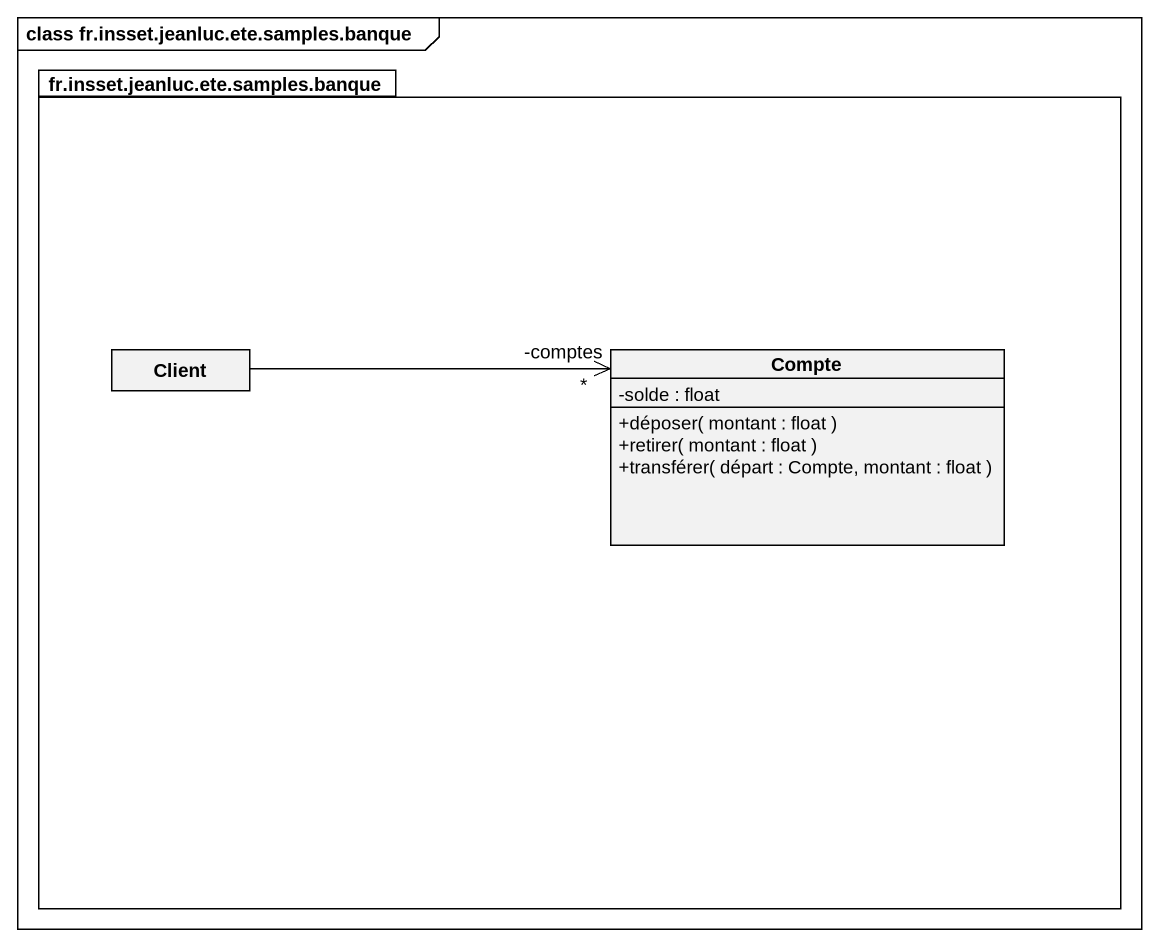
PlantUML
@startuml
mainframe class fr.insset.jeanluc.ete.samples.banque
hide circle
hide empty members
skinparam classAttributeIconSize 0
package "fr.insset.jeanluc.ete.samples.banque" as fr_insset_jeanluc_ete {
  class Client
  class Compte {
    -solde : float
    +déposer( montant : float )
    +retirer( montant : float )
    +transférer( départ : Compte, montant : float )
  }
}
Client -right-> "-comptes\n*" Compte
@enduml
